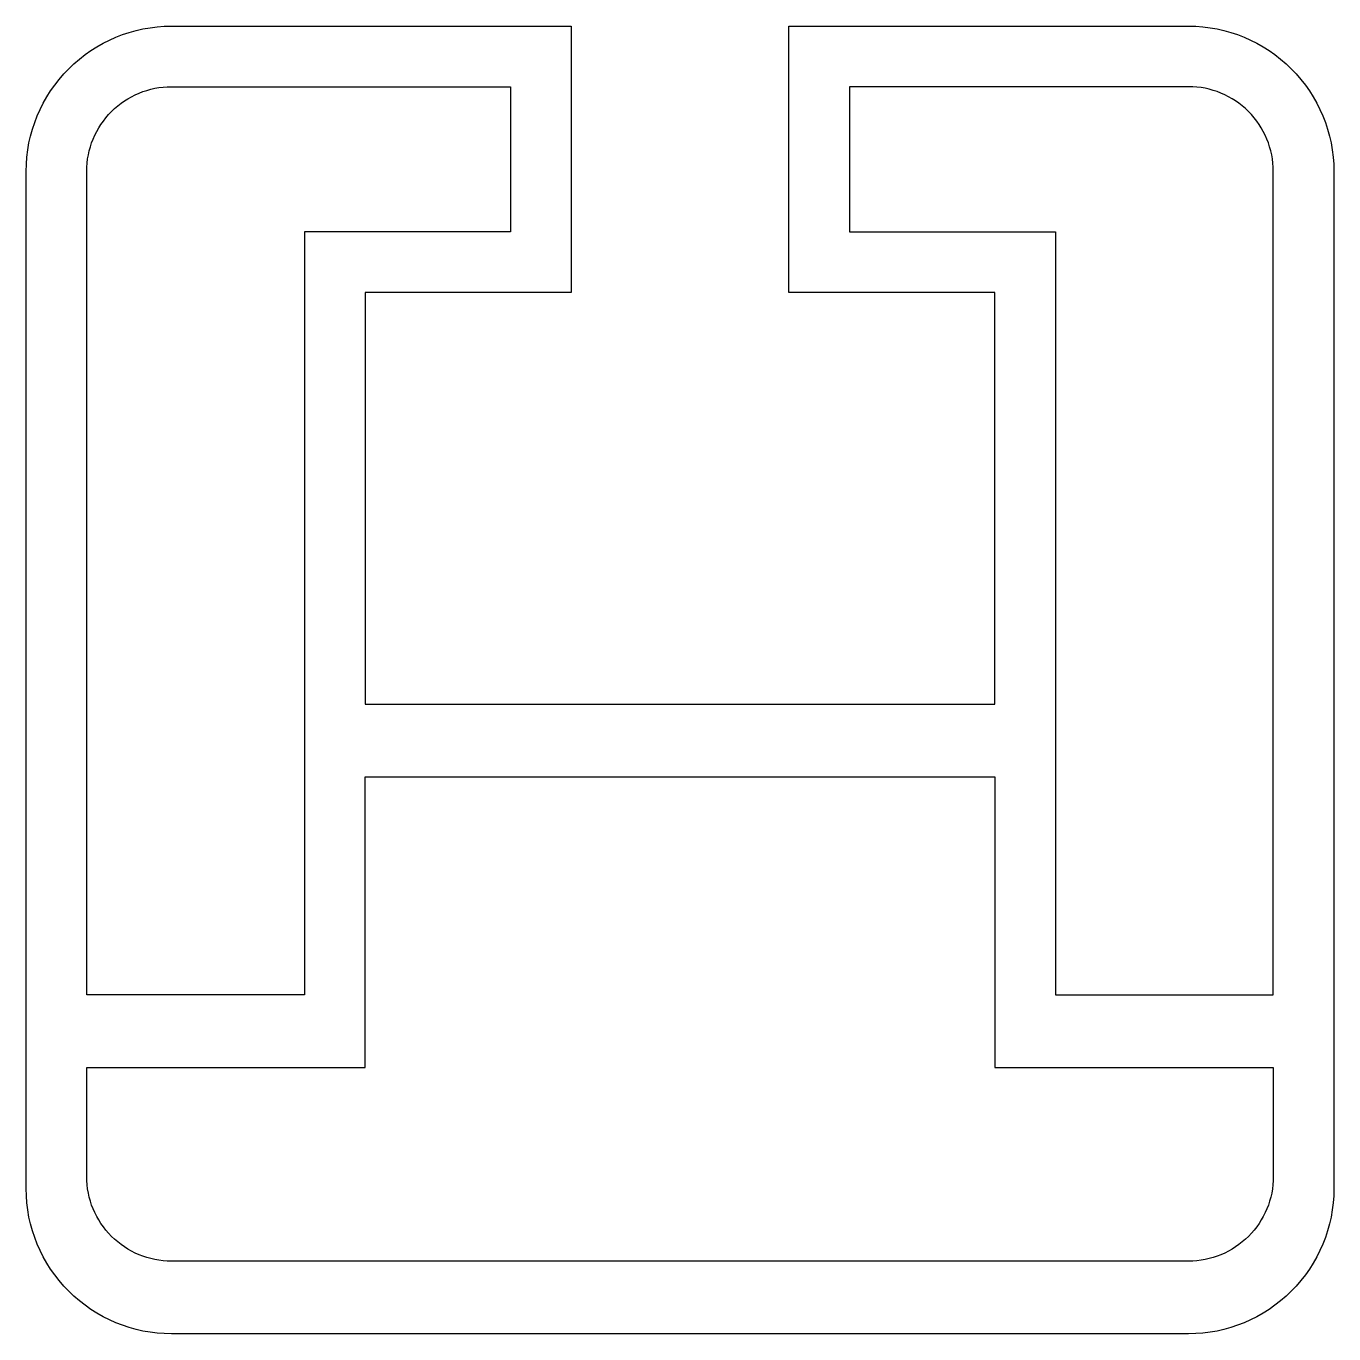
# Model space of a CAD drawing. Extents: x 164.7 to 191.7, y 210.4 to 237.4.
import ezdxf

# ---------------------------------------------------------------- set-up
doc = ezdxf.new("R2010")
doc.units = 0
doc.layers.get('0').update_dxf_attribs({"linetype": 'CONTINUOUS'})

msp = doc.modelspace()

# ---------------------------------------------------------------- linework, layer by layer
for points in [[(180.428, 231.944), (180.428, 237.444), (188.678, 237.444, -0.414214), (191.678, 234.444), (191.678, 213.444, -0.414214), (188.678, 210.444), (167.678, 210.444, -0.414214), (164.678, 213.444), (164.678, 234.444, -0.414214), (167.678, 237.444), (175.928, 237.444), (175.928, 231.944), (171.678, 231.944), (171.678, 223.444), (184.678, 223.444), (184.678, 231.944)], [(174.678, 233.194), (170.428, 233.194), (170.428, 217.444), (165.928, 217.444), (165.928, 234.444, -0.414214), (167.678, 236.194), (174.678, 236.194)], [(185.928, 217.444), (190.428, 217.444), (190.428, 234.444, 0.414214), (188.678, 236.194), (181.678, 236.194), (181.678, 233.194), (185.928, 233.194)], [(167.678, 211.944, -0.414214), (165.928, 213.694), (165.928, 215.944), (171.678, 215.944), (171.678, 221.944), (184.678, 221.944), (184.678, 215.944), (190.428, 215.944), (190.428, 213.694, -0.414214), (188.678, 211.944)]]:
    msp.add_lwpolyline(points, format="xyb", close=True)

doc.saveas('drawing.dxf')
